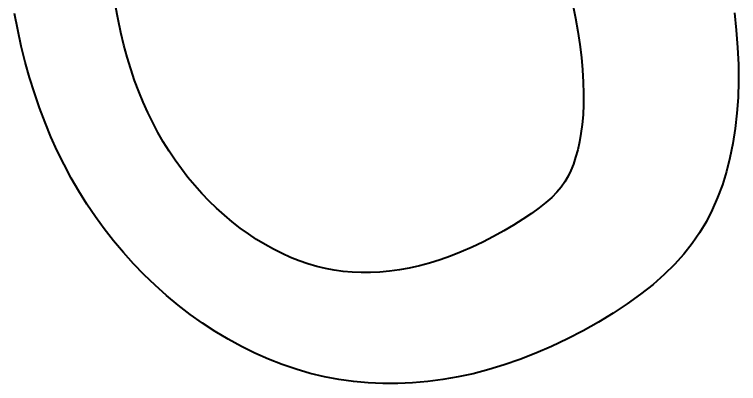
# Model space of a CAD drawing. Header units: metres. Extents: x 561401 to 594056, y 8460144 to 8508504.
# Drawn here: x 583568.04 to 583593.17, y 8495557.82 to 8495570.65 of the extents above; entities that cross this region are included whole.
import ezdxf

# ---------------------------------------------------------------- set-up
doc = ezdxf.new("R2010")
doc.units = ezdxf.units.M
doc.layers.add('1.1. VIA EXISTENTE', color=252, linetype='Continuous')

msp = doc.modelspace()

# ---------------------------------------------------------------- linework, layer by layer
at = {"layer": '1.1. VIA EXISTENTE', "color": 253, "linetype": 'Continuous', "lineweight": 40, "ltscale": 0.2, "true_color": 0x84a4a6}
for points in [[(583587.423, 8495570.985), (583587.518, 8495570.521), (583587.599, 8495570.059), (583587.667, 8495569.602), (583587.72, 8495569.154), (583587.76, 8495568.719), (583587.785, 8495568.299), (583587.797, 8495567.898), (583587.793, 8495567.518), (583587.776, 8495567.161), (583587.747, 8495566.825), (583587.705, 8495566.51), (583587.653, 8495566.215), (583587.591, 8495565.94), (583587.52, 8495565.685), (583587.442, 8495565.448), (583587.355, 8495565.229), (583587.257, 8495565.026), (583587.146, 8495564.833), (583587.017, 8495564.649), (583586.867, 8495564.47), (583586.693, 8495564.291), (583586.49, 8495564.11), (583586.256, 8495563.924), (583585.989, 8495563.729), (583585.691, 8495563.529), (583585.368, 8495563.326), (583585.025, 8495563.125), (583584.667, 8495562.928), (583584.299, 8495562.738), (583583.925, 8495562.56), (583583.55, 8495562.396), (583583.179, 8495562.25), (583582.813, 8495562.121), (583582.452, 8495562.009), (583582.096, 8495561.914), (583581.745, 8495561.836), (583581.4, 8495561.773), (583581.061, 8495561.726), (583580.727, 8495561.694), (583580.4, 8495561.677), (583580.079, 8495561.675), (583579.763, 8495561.687), (583579.45, 8495561.715), (583579.142, 8495561.758), (583578.836, 8495561.817), (583578.532, 8495561.89), (583578.229, 8495561.979), (583577.928, 8495562.084), (583577.627, 8495562.204), (583577.328, 8495562.339), (583577.032, 8495562.488), (583576.738, 8495562.652), (583576.447, 8495562.829), (583576.159, 8495563.02), (583575.876, 8495563.224), (583575.598, 8495563.441), (583575.325, 8495563.671), (583575.057, 8495563.912), (583574.797, 8495564.164), (583574.543, 8495564.428), (583574.297, 8495564.702), (583574.06, 8495564.986), (583573.833, 8495565.279), (583573.614, 8495565.582), (583573.406, 8495565.894), (583573.207, 8495566.215), (583573.018, 8495566.546), (583572.839, 8495566.887), (583572.668, 8495567.239), (583572.507, 8495567.601), (583572.355, 8495567.973), (583572.212, 8495568.357), (583572.079, 8495568.753), (583571.954, 8495569.162), (583571.838, 8495569.584), (583571.732, 8495570.022), (583571.634, 8495570.475), (583571.546, 8495570.946)], [(583593.029, 8495570.701), (583593.095, 8495570.096), (583593.141, 8495569.497), (583593.168, 8495568.906), (583593.173, 8495568.327), (583593.157, 8495567.762), (583593.119, 8495567.214), (583593.06, 8495566.681), (583592.979, 8495566.165), (583592.877, 8495565.667), (583592.755, 8495565.186), (583592.612, 8495564.724), (583592.448, 8495564.281), (583592.263, 8495563.857), (583592.056, 8495563.451), (583591.823, 8495563.06), (583591.564, 8495562.683), (583591.274, 8495562.318), (583590.953, 8495561.961), (583590.597, 8495561.612), (583590.205, 8495561.268), (583589.775, 8495560.928), (583589.312, 8495560.595), (583588.821, 8495560.269), (583588.307, 8495559.956), (583587.776, 8495559.656), (583587.232, 8495559.374), (583586.683, 8495559.112), (583586.132, 8495558.872), (583585.585, 8495558.658), (583585.042, 8495558.469), (583584.503, 8495558.304), (583583.968, 8495558.164), (583583.436, 8495558.049), (583582.908, 8495557.957), (583582.383, 8495557.889), (583581.862, 8495557.843), (583581.343, 8495557.821), (583580.828, 8495557.822), (583580.317, 8495557.846), (583579.809, 8495557.893), (583579.305, 8495557.963), (583578.805, 8495558.057), (583578.31, 8495558.175), (583577.819, 8495558.316), (583577.334, 8495558.481), (583576.855, 8495558.669), (583576.382, 8495558.879), (583575.916, 8495559.11), (583575.459, 8495559.361), (583575.01, 8495559.631), (583574.571, 8495559.919), (583574.142, 8495560.224), (583573.725, 8495560.545), (583573.319, 8495560.882), (583572.925, 8495561.234), (583572.544, 8495561.6), (583572.177, 8495561.979), (583571.823, 8495562.371), (583571.483, 8495562.776), (583571.159, 8495563.192), (583570.849, 8495563.619), (583570.555, 8495564.056), (583570.276, 8495564.505), (583570.011, 8495564.963), (583569.762, 8495565.432), (583569.527, 8495565.911), (583569.307, 8495566.4), (583569.1, 8495566.898), (583568.908, 8495567.406), (583568.73, 8495567.924), (583568.566, 8495568.453), (583568.415, 8495568.993), (583568.277, 8495569.544), (583568.152, 8495570.108), (583568.041, 8495570.685)]]:
    msp.add_lwpolyline(points, dxfattribs=at)

doc.saveas('drawing.dxf')
